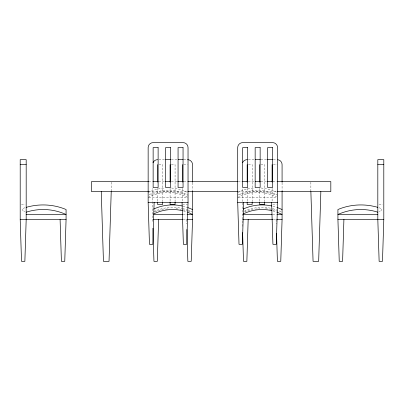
<?xml version="1.0" encoding="UTF-8"?>
<svg xmlns="http://www.w3.org/2000/svg" width="404" height="404" viewBox="0 0 404 404"><rect width="100%" height="100%" fill="white"/><g stroke="black" fill="none" stroke-linecap="round" stroke-linejoin="round"><path stroke-width="0.3" stroke-dasharray="2.02 1.52" d="M149.187 194.693L151.263 193.718A43.374 43.374 0 0 1 184.921 193.728L188.037 195.183M153.677 211.736L155.752 210.762A43.374 43.374 0 0 1 182.3 208.474M238.224 194.94L240.819 193.718A43.374 43.374 0 0 1 274.473 193.728L277.593 195.183M244.268 211.247L245.309 210.762A43.374 43.374 0 0 1 272.412 208.605M148.147 192.481C153.303 189.971 158.923 188.461 164.635 188.001M237.703 192.481C242.855 189.971 248.475 188.461 254.192 188.001M25.053 207.742L22.23 208.681L23.356 211.701L25.053 211.135M158.868 159.661L164.478 159.661M171.336 159.661L176.942 159.661M183.8 159.661L186.916 159.661M248.425 159.661L254.656 159.661M260.888 159.661L266.499 159.661M273.351 159.661L276.472 159.661M158.868 164.645L162.61 164.645L162.61 201.419M171.336 164.645L175.073 164.645L175.073 201.419M183.8 164.645L187.542 164.645M248.425 164.645L252.162 164.645L252.162 201.419M260.888 164.645L264.63 164.645L264.63 201.419M273.351 164.645L277.094 164.645M148.662 181.598L152.571 181.598M158.762 181.598L164.539 181.598M171.382 181.598L177.139 181.598M184.007 181.598L187.214 181.598M238.234 181.598L242.077 181.598M248.309 181.598L254.702 181.598M260.908 181.598L266.69 181.598M273.003 181.598L276.791 181.598M148.662 191.572L187.214 191.572M238.234 191.572L276.791 191.572M148.773 197.47L187.416 197.47M238.325 197.47L276.967 197.47M21.397 204.535L24.987 204.535M182.552 204.535L187.542 204.535M272.73 204.535L276.472 204.535M379.013 204.535L382.603 204.535M183.179 214.509L186.916 214.509M272.73 214.509L276.472 214.509M183.179 219.493L186.916 219.493M273.351 219.493L276.472 219.493M261.105 188.001L267.928 189.042L276.553 192.021M171.548 188.001L178.371 189.042L187.517 192.254M272.412 209.777L277.886 211.343M182.861 209.777L187.794 211.161M272.968 206.232L276.811 207.368M182.861 206.08L187.254 207.368M378.947 207.742L381.77 208.681L380.644 211.701L378.947 211.135M188.335 211.343L189.41 211.701L189.41 210.762L192.006 211.979M281.043 211.736L278.962 210.762L278.962 211.701M276.099 219.493L276.235 223.872M242.405 226.371L242.188 187.809M186.542 219.493L186.678 223.872M152.697 221.372L152.636 188.436M310.873 182.224L310.873 190.951M282.078 182.8L282.078 191.127M274.478 193.718L274.478 194.662L267.928 192.738A45.697 42.819 0 0 0 247.369 192.738L240.819 194.662L240.819 193.718M272.109 188.33L272.109 201.419M259.641 188.33L259.641 201.419M247.177 188.33L247.177 201.419M245.309 210.762L245.309 211.701L251.854 209.777A45.697 42.819 0 0 1 254.677 209.257M192.526 182.8L192.526 191.127M184.921 193.718L184.921 194.662L178.371 192.738A45.697 42.819 0 0 0 157.812 192.738L151.263 194.662L151.263 193.718M182.552 188.33L182.552 201.419M170.089 188.33L170.089 201.419M157.621 188.33L157.621 201.419M155.752 210.762L155.752 211.701L162.302 209.777A45.697 42.819 0 0 1 165.12 209.257M111.423 182.224L111.423 190.951M148.147 197.47A42.385 42.385 0 0 1 187.527 197.203M237.703 197.47A42.385 42.385 0 0 1 276.568 196.94M182.861 208.605A43.374 43.374 0 0 1 187.804 210.131M188.34 210.333A43.374 43.374 0 0 1 189.405 210.767M165.691 209.171A45.697 42.819 0 0 1 169.124 208.807M176.038 208.807A45.697 42.819 0 0 1 179.472 209.171M180.038 209.257A45.697 42.819 0 0 1 181.174 209.444M183.421 210.933A42.385 42.385 0 0 1 186.178 211.762M255.242 209.171A45.697 42.819 0 0 1 259.828 208.737M265.59 208.807A45.697 42.819 0 0 1 269.024 209.171M269.594 209.257A45.697 42.819 0 0 1 271.291 209.55M272.973 208.747A43.374 43.374 0 0 1 277.896 210.333M272.973 210.933A42.385 42.385 0 0 1 275.735 211.762"/><path stroke-width="0.61" d="M26.285 207.333C39.284 203.54 53.586 204.237 66.074 209.524L66.074 219.493L64.756 261.378L61.408 261.378L60.09 219.493M111.221 191.572L109.029 261.378L103.444 261.378L101.252 191.572M154.131 202.454L152.813 244.339L149.465 244.339L148.147 202.454L148.147 147.606A4.984 4.984 0 0 1 153.136 142.622L183.052 142.622A4.984 4.984 0 0 1 188.037 147.606L188.037 202.454L186.724 244.339L183.371 244.339L182.053 202.454M158.621 219.493L157.302 261.378L153.954 261.378L152.909 228.25M192.526 191.127L192.526 219.493L191.208 261.378L187.86 261.378L186.855 229.497M243.688 202.454L242.37 244.339L239.017 244.339L237.703 202.454L237.703 147.606A4.984 4.984 0 0 1 242.688 142.622L272.604 142.622A4.984 4.984 0 0 1 277.593 147.606L277.593 202.454L276.275 244.339L272.927 244.339L271.609 202.454M248.172 219.493L246.859 261.378L243.506 261.378L242.602 232.623M282.078 191.127L282.078 219.493L280.765 261.378L277.412 261.378L276.528 233.249M320.847 191.572L318.655 261.378L313.07 261.378L310.873 191.572M343.91 219.493L342.592 261.378L339.244 261.378L337.926 219.493L337.926 209.524C350.414 204.237 364.716 203.54 377.715 207.333M383.8 219.493L382.482 261.378L379.134 261.378L377.816 219.493L377.816 159.661L383.8 159.661L383.8 219.493L337.926 219.493M153.677 209.06C162.534 204.929 172.761 203.889 182.295 205.974M243.228 209.06C252.086 204.929 262.312 203.889 271.852 205.974M26.184 212.221L27.583 211.757A55.247 55.247 0 0 1 66.074 214.509L26.184 214.509M165.726 159.661L170.71 159.661M178.189 159.661L183.179 159.661M255.278 159.661L260.267 159.661M267.12 159.661L272.73 159.661M20.2 164.645L26.184 164.645M377.816 164.645L383.8 164.645M148.662 181.598L91.476 181.598L91.476 191.572L148.662 191.572M153.081 181.598L158.242 181.598M165.17 181.598L170.836 181.598M177.694 181.598L183.436 181.598M187.794 181.598L237.658 181.598M242.642 181.598L247.758 181.598M255.237 181.598L260.378 181.598M267.206 181.598L273.003 181.598M277.28 181.598L330.82 181.598L330.82 191.572L277.28 191.572M187.794 191.572L237.658 191.572M148.147 202.454L188.037 202.454M237.703 202.454L277.593 202.454M153.884 214.509L182.552 214.509M187.542 214.509L192.526 214.509A42.385 42.385 0 0 0 187.809 212.352M242.814 214.509L272.109 214.509M277.094 214.509L282.078 214.509A42.385 42.385 0 0 0 276.821 212.151M377.816 214.509L337.926 214.509A55.247 55.247 0 0 1 376.417 211.757L377.816 212.221M20.2 219.493L21.518 261.378L24.866 261.378L26.184 219.493L26.184 159.661L20.2 159.661L20.2 219.493L66.074 219.493M153.232 219.493L182.552 219.493M187.143 219.493L192.526 219.493M242.789 219.493L272.73 219.493M276.695 219.493L282.078 219.493M277.346 207.56L282.078 209.524M187.794 207.56L192.526 209.524M282.078 182.3L282.078 164.645A4.984 4.984 0 0 0 277.745 159.701M272.109 164.645L272.109 182.098M264.63 202.045L264.63 204.535L259.641 204.535L259.641 202.045M259.641 164.645L259.641 182.098M252.162 202.045L252.162 204.535L247.177 204.535L247.177 202.045M247.177 164.645L247.177 182.098M192.526 182.3L192.526 164.645A4.984 4.984 0 0 0 187.542 159.661M182.552 164.645L182.552 182.098M175.073 202.045L175.073 204.535L170.089 204.535L170.089 202.045M170.089 164.645L170.089 182.098M162.61 202.045L162.61 204.535L157.621 204.535L157.621 202.045M157.621 164.645L157.621 182.098M153.015 162.736A4.984 4.984 0 0 1 157.621 159.661M153.661 213.979A42.385 42.385 0 0 1 182.3 210.651M242.567 162.736A4.984 4.984 0 0 1 247.177 159.661M243.213 213.979A42.385 42.385 0 0 1 271.852 210.651M158.121 147.606L153.136 147.606L153.136 187.496L158.121 187.496L158.121 147.606M170.584 147.606L165.6 147.606L165.6 187.496L170.584 187.496L170.584 147.606M183.052 147.606L178.068 147.606L178.068 187.496L183.052 187.496L183.052 147.606M247.672 147.606L242.688 147.606L242.688 187.496L247.672 187.496L247.672 147.606M260.141 147.606L255.156 147.606L255.156 187.496L260.141 187.496L260.141 147.606M272.604 147.606L267.62 147.606L267.62 187.496L272.604 187.496L272.604 147.606"/></g></svg>
